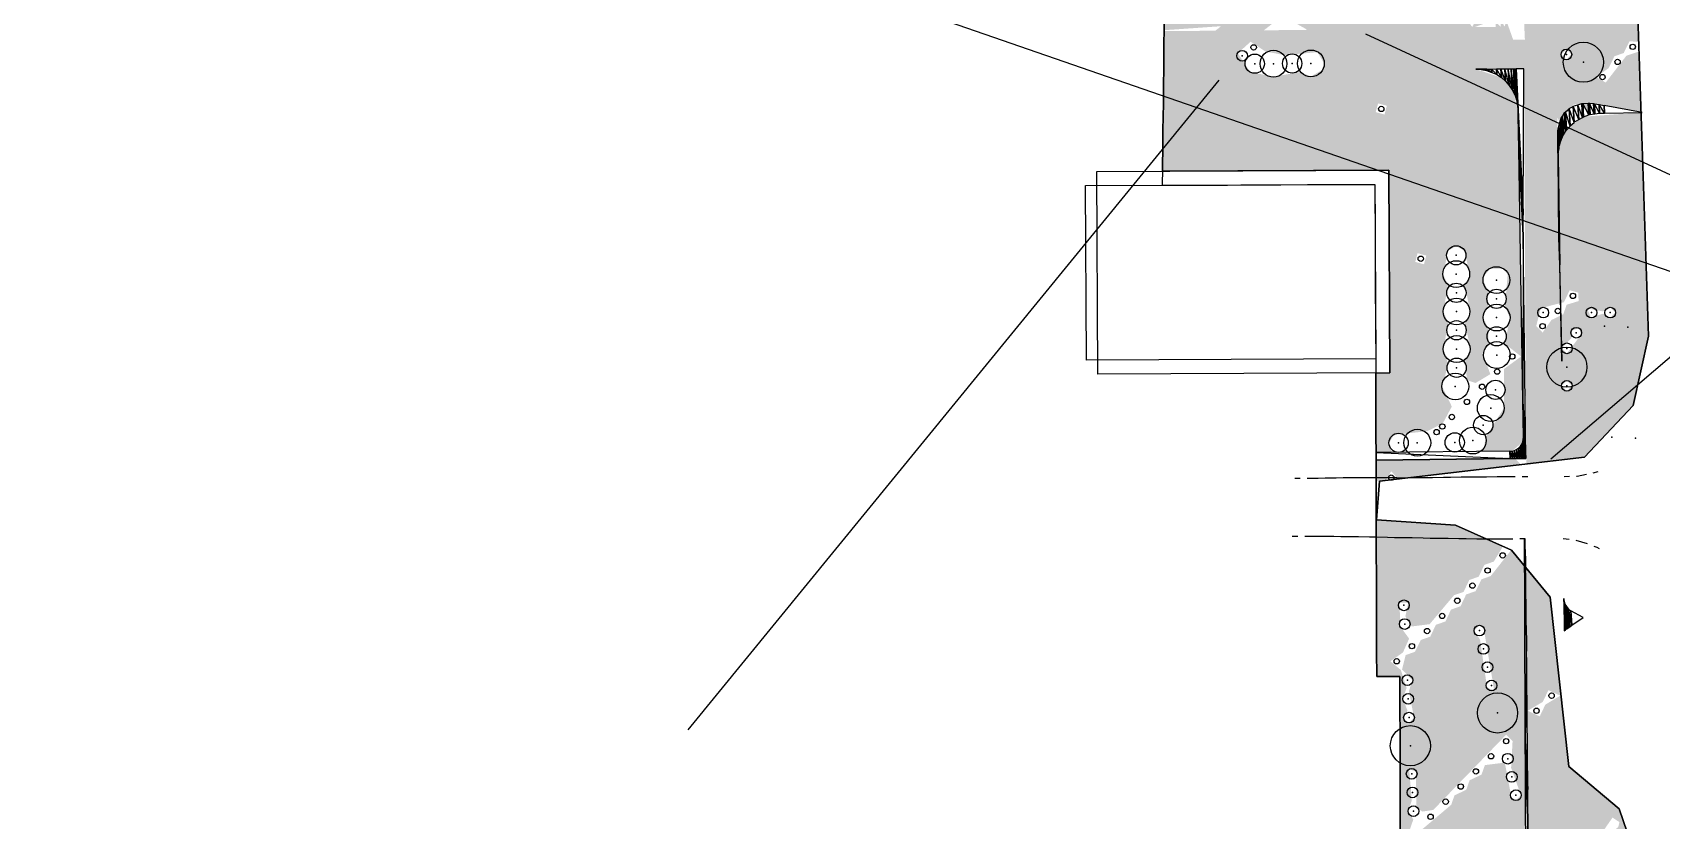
# Model space of a CAD drawing. Header units: metres. Extents: x 4 to 261, y 19 to 641.
# Drawn here: x 3.7 to 125.4, y 241.9 to 300.8 of the extents above; entities that cross this region are included whole.
import ezdxf

# ---------------------------------------------------------------- set-up
doc = ezdxf.new("R2010")
doc.units = ezdxf.units.M
for name, color, linetype in [('BOUNDARY', 7, 'Continuous'), ('BUILDING', 7, 'Continuous'), ('CURB', 7, 'Continuous'), ('ELECTR_CABLE', 7, 'Continuous'), ('ELECTR_CABLE_COMM', 7, 'Continuous'), ('NEW_BUSH', 3, 'Continuous'), ('NEW_LAWN', 82, 'Continuous'), ('NEW_TREE', 3, 'Continuous'), ('OVERHEAD_POWER_LINE', 7, 'Continuous'), ('ROAD', 7, 'Continuous'), ('SIDEWALK_PATH', 7, 'Continuous'), ('TREE', 7, 'Continuous')]:
    doc.layers.add(name, color=color, linetype=linetype)

# ---------------------------------------------------------------- blocks, each defined once
blk = doc.blocks.new('СПИРЕЯ_СЕРАЯ')
blk.add_circle((0, 0), 0.2)
blk = doc.blocks.new('МИСКАНТУС_КИТАЙСКИЙ')
blk.add_circle((0, 0), 0.2)
blk = doc.blocks.new('ДЕРЕН_FLAVIRAMEA')
blk.add_circle((0, 0), 0.2)
blk = doc.blocks.new('ДЕРЕН_SIBIRICA')
blk.add_circle((0, 0), 0.2)
blk = doc.blocks.new('BEREZA')
blk.add_circle((0, 0), 0.2)

msp = doc.modelspace()

# ---------------------------------------------------------------- hatches: boundary and pattern name
at = {"layer": 'NEW_LAWN'}
h = msp.add_hatch(color=82, dxfattribs=at)
h.paths.add_polyline_path([(88.21, 300.91), (92.04, 300.93), (92.48, 301.27), (88.21, 300.97), (88.41, 318.35), (113.43, 318.47), (113.72, 319.19), (113.37, 422.39), (118.06, 416.35), (118.2, 410.66), (118.7, 410.88), (118.48, 393.83), (117.75, 393.9), (117.33, 393.01), (116.27, 392.75), (115.64, 393.41), (115.93, 394.27), (115.64, 394.81), (115.93, 395.67), (115.64, 396.21), (115.93, 397.07), (115.64, 397.61), (115.93, 398.47), (115.64, 399.01), (115.93, 399.87), (115.64, 403.52), (116.38, 405.81), (118.63, 407.61), (117.74, 408.02), (117.31, 407.14), (116.5, 406.86), (115.64, 407.41), (115.93, 408.27), (115.64, 408.81), (115.93, 412.47), (115.64, 413.32), (115.93, 413.87), (115.64, 414.72), (115.93, 415.27), (115.37, 415.59), (115.18, 413.87), (115.47, 413.01), (115.18, 412.47), (115.47, 411.61), (115.18, 411.07), (115.47, 410.21), (115.18, 409.67), (115.47, 408.81), (115.18, 408.27), (115.47, 407.41), (115.18, 406.87), (115.54, 405.94), (115.23, 405.35), (115.47, 401.81), (115.18, 401.27), (115.47, 400.41), (115.18, 399.87), (115.47, 399.01), (115.18, 398.47), (115.47, 397.61), (115.18, 397.07), (115.47, 396.21), (115.18, 395.67), (115.47, 394.81), (115.18, 394.27), (115.47, 393.41), (115.18, 392.87), (115.61, 391.87), (115.18, 390.07), (115.47, 389.52), (115.18, 388.67), (115.47, 388.12), (115.18, 387.27), (115.47, 386.72), (115.18, 385.87), (115.47, 385.32), (115.18, 383.07), (115.47, 379.41), (115.18, 378.87), (115.71, 377.82), (115.26, 377.09), (115.47, 373.81), (115.18, 373.27), (115.47, 372.41), (115.18, 371.87), (115.56, 371.49), (115.93, 371.87), (115.64, 375.52), (116.25, 377.29), (117.29, 377.98), (117.54, 378.69), (118.29, 378.95), (118.2, 371.87), (120.45, 368), (115.26, 362.95), (115.98, 362.53), (116.41, 363.42), (117.11, 363.67), (117.54, 364.55), (118.25, 364.8), (119.8, 366.81), (120.82, 367.37), (122.53, 364.42), (120.63, 349.46), (117.9, 349.77), (117.33, 350.75), (118.23, 350.64), (119.79, 352.65), (120.77, 353.18), (120.49, 353.73), (120.01, 353.73), (119.59, 352.85), (118.88, 352.6), (118.46, 351.72), (117.2, 350.92), (117.2, 349.38), (120.63, 349.46), (120.63, 349.47), (120.65, 324.49), (123.44, 307.27), (123.68, 300.09), (123, 300.15), (122.57, 299.27), (121.87, 299.02), (121.44, 298.14), (120.5, 297.47), (121.22, 297.06), (122.77, 299.07), (123.71, 299.38), (123.86, 294.84), (119.9, 295.52), (119.94, 294.82), (119.51, 295.49), (119.52, 294.78), (119.44, 295.49), (118.78, 295.4), (117.79, 294.12), (117.6, 294.45), (117.65, 291.95), (118.06, 293.39), (119.56, 294.51), (123.86, 294.82), (124.42, 278.12), (123.27, 272.95), (119.63, 269.08), (115.28, 268.57), (115.11, 298.09), (111.51, 298.06), (113.42, 297.43), (113.51, 297.75), (114, 296.85), (114.05, 297.46), (114.69, 294.78), (115.02, 270.21), (114.23, 269.53), (112.05, 269.49), (112.27, 270.6), (113.61, 272.74), (113.62, 275.66), (114.9, 276.59), (113.7, 277.53), (114.05, 279.5), (113.69, 280.33), (113.9, 282.79), (113.54, 283.15), (112.57, 283.15), (112, 282.44), (112.43, 281.47), (112.43, 280.32), (112.01, 279.64), (112.44, 278.67), (112.45, 277.52), (112.02, 276.84), (112.6, 275.27), (111.49, 274.61), (110.85, 274.82), (110.71, 276.33), (111.14, 277), (110.7, 279.13), (111.12, 279.8), (110.69, 281.93), (111.11, 282.6), (110.65, 284.49), (110.05, 284.84), (109.44, 284.49), (109.07, 282.75), (109.43, 281.92), (109.09, 279.95), (109.44, 279.12), (109.1, 277.15), (109.45, 276.01), (109, 274.35), (109.72, 272.85), (109.05, 271.6), (107.89, 271.01), (105.39, 270.74), (105.04, 270.14), (105.23, 269.43), (104.06, 269.42), (104.03, 275.36), (105.08, 275.36), (105.02, 290.51), (88.1, 290.44)])
h.paths.add_polyline_path([(117.65, 291.95), (117.71, 285.46), (117.79, 283.44), (117.66, 291.57)], flags=16)
h.paths.add_polyline_path([(120.46, 324.58), (119.57, 325), (119.14, 324.12), (118.43, 323.87), (118.01, 322.99), (116, 321.43), (115.75, 320.72), (114.62, 320.06), (115.52, 319.64), (115.94, 320.53), (116.65, 320.78), (118.21, 322.79), (119.09, 323.21), (119.34, 323.92)], flags=16)
h.paths.add_polyline_path([(114.47, 328.15), (114.3, 319.07), (113.66, 317.53), (114.39, 318.14), (114.48, 317.19)], flags=16)
h.paths.add_polyline_path([(113.58, 317.47), (113.02, 318.45), (112.35, 317.33), (110.34, 315.77), (110.09, 315.07), (109.38, 314.82), (107.83, 312.8), (106.95, 312.38), (106.7, 311.67), (105.99, 311.42), (104.43, 309.41), (103.73, 309.16), (103.3, 308.28), (101.29, 306.72), (101.29, 306.24), (101.99, 305.93), (98.28, 303.02), (113.39, 314.53), (114.38, 312.77), (114.5, 303.98), (113.32, 301.87), (111.41, 301.2), (113, 301.21), (113, 301.59), (113.36, 301.23), (113.36, 301.79), (113.67, 301.23), (113.79, 301.71), (114.3, 300.27), (115.18, 300.27), (114.49, 315.41), (102.21, 306.09), (102.37, 306.95), (103.21, 307.24), (103.5, 308.08), (104.2, 308.33), (104.63, 309.21), (105.34, 309.46), (105.76, 310.34), (106.47, 310.59), (106.89, 311.48), (107.6, 311.72), (108.02, 312.61), (108.73, 312.86), (109.16, 313.74), (109.86, 313.99), (110.29, 314.87), (110.99, 315.12), (112.55, 317.13)], flags=16)
h.paths.add_polyline_path([(115.11, 306.4), (116, 305.98), (116.43, 306.87), (117.13, 307.12), (118.69, 309.13), (119.57, 309.55), (119.57, 310.03), (118.92, 310.21), (118.49, 309.33), (116.48, 307.77), (116.23, 307.06)], flags=16)
h.paths.add_polyline_path([(111.24, 301.22), (111.9, 302.34), (112.61, 302.59), (113.03, 303.47), (113.98, 304.14), (112.56, 304.95), (112.7, 306.07), (112.32, 306.45), (111.94, 306.07), (112.24, 305.53), (111.94, 304.67), (112.32, 303.73), (111.7, 302.54), (110.76, 301.87)], flags=16)
h.paths.add_polyline_path([(98.28, 303.02), (97.87, 302.68), (95.67, 300.96), (98.92, 301), (98.06, 301.49), (97.88, 302.27)], flags=16)
h.paths.add_polyline_path([(113.95, 419.69), (114.22, 419.34), (114.23, 412.66), (114.35, 419.74)], flags=16)
h.paths.add_polyline_path([(114.23, 411.67), (114.33, 411.66), (114.33, 411.67)], flags=16)
h.paths.add_polyline_path([(114.23, 393.07), (114.38, 389.94), (114.33, 410.67)], flags=16)
h.paths.add_polyline_path([(114.38, 389.93), (114.38, 389.94), (114.38, 389.94)], flags=16)
h.paths.add_polyline_path([(114.23, 372.54), (114.38, 369.42), (114.38, 389.93), (114.38, 389.93), (114.38, 389.93)], flags=16)
h.paths.add_polyline_path([(114.38, 369.42), (114.23, 367.87), (114.39, 364.46), (114.39, 365.46)], flags=16)
h.paths.add_polyline_path([(114.26, 352.76), (114.3, 331.31), (114.39, 364.46)], flags=16)
h.paths.add_polyline_path([(117.82, 370.18), (117.15, 369.34), (117.15, 368.24), (117.41, 369.46)], flags=16)
h.paths.add_polyline_path([(120.11, 279.51), (121.02, 279.79), (121.56, 279.49), (121.94, 279.87), (121.56, 280.25), (121.02, 279.96), (119.82, 280.19)], flags=16)
h.paths.add_polyline_path([(118.32, 276.82), (119.35, 278.18), (119.28, 278.69), (118.69, 278.56), (118.66, 277.98), (117.94, 277.2)], flags=16)
h.paths.add_polyline_path([(116.36, 280.2), (116.03, 278.86), (116.5, 278.38), (117.17, 279.32), (118.05, 279.75), (118.3, 280.46), (119.19, 280.73), (119.18, 281.36), (118.53, 281.54), (118.1, 280.65)], flags=16)
h.paths.add_polyline_path([(118.32, 274.02), (118.7, 274.4), (118.32, 274.78), (117.94, 274.4)], flags=16)
h.paths.add_polyline_path([(118.28, 298.78), (118.66, 299.16), (118.28, 299.54), (117.9, 299.16)], flags=16)
h.paths.add_polyline_path([(117.74, 337.32), (115.3, 334.88), (115.48, 334.23), (116.13, 334.4), (116.38, 335.11), (118.4, 336.66), (118.4, 337.14)], flags=16)
h.paths.add_polyline_path([(115.73, 348.31), (116.21, 348.79), (115.73, 349.27), (115.25, 348.79)], flags=16)
h.paths.add_polyline_path([(112.41, 310.81), (112.7, 311.67), (112.32, 312.05), (111.94, 311.67), (112.24, 311.13), (111.94, 308.87), (112.32, 308.49), (112.7, 308.87)], flags=16)
h.paths.add_polyline_path([(106.99, 283.66), (107.64, 283.48), (107.81, 284.13), (107.16, 284.31)], flags=16)
h.paths.add_polyline_path([(102.55, 313.42), (101.54, 311.82), (101.91, 311.44), (103.25, 312.21), (103.77, 313.32), (105.47, 314.46), (105.47, 315.16), (104.52, 315.41), (104, 314.31)], flags=16)
h.paths.add_polyline_path([(104.03, 294.85), (104.69, 294.67), (104.86, 295.33), (104.21, 295.5)], flags=16)
h.paths.add_polyline_path([(96.66, 307.04), (96.99, 306.47), (98.32, 307.24), (98.85, 308.35), (100.55, 309.48), (100.55, 310.18), (99.6, 310.44), (99.07, 309.33), (97.63, 308.45)], flags=16)
h.paths.add_polyline_path([(95.79, 299.38), (94.68, 300.11), (93.73, 299.25), (94.64, 297.86), (96.39, 297.49), (98.37, 297.85), (99.19, 297.51), (100.03, 298), (100.17, 298.49), (99.68, 299.33), (97.21, 299.11)], flags=16)
h.paths.add_polyline_path([(91.44, 311.02), (89, 308.58), (89.18, 307.92), (89.83, 308.1), (91.21, 309.94), (93.23, 311.49), (93.48, 312.2), (94.18, 312.45), (95.74, 314.46), (96.62, 314.89), (96.62, 315.37), (95.97, 315.54), (95.54, 314.66), (94.84, 314.41), (94.41, 313.53), (93.7, 313.28), (93.28, 312.4), (92.57, 312.15), (92.15, 311.27)], flags=16)
msp.add_hatch(color=82, dxfattribs=at).paths.add_polyline_path([(104.77, 267.32), (104.06, 267.27), (104.06, 268.85), (114.35, 269.06), (114.89, 268.52), (105.7, 267.43), (105.19, 268.02)])
h = msp.add_hatch(color=82, dxfattribs=at)
h.paths.add_polyline_path([(104.09, 264.38), (110, 263.98), (113.54, 262.4), (112.86, 261.27), (112.15, 261.02), (111.73, 260.14), (111.02, 259.89), (110.6, 259), (109.89, 258.76), (108.06, 256.59), (106.71, 256.42), (106.25, 257.18), (106.46, 258.19), (105.81, 258.19), (105.87, 256.41), (106.53, 255.51), (106.07, 254.48), (105.13, 253.82), (105.91, 253.17), (106.34, 251.83), (106.06, 251.03), (106.41, 250.12), (106.07, 249.54), (106.52, 249.23), (106.9, 249.61), (106.51, 251.58), (106.77, 252.41), (106, 253.2), (106.27, 254.28), (106.97, 254.53), (107.4, 255.41), (108.11, 255.66), (108.53, 256.55), (109.24, 256.79), (109.66, 257.68), (110.37, 257.93), (110.79, 258.81), (111.5, 259.06), (111.93, 259.94), (112.63, 260.19), (114.16, 262.13), (115.22, 260.86), (115.39, 244.25), (115.23, 260.84), (117.07, 258.62), (118.46, 245.95), (122.22, 242.8), (124.29, 236.76), (124.33, 230.44), (122.58, 229.02), (122.33, 228.31), (121.45, 227.89), (121.2, 227.18), (120.32, 226.75), (120.07, 226.05), (119.18, 225.62), (118.93, 224.92), (118.05, 224.49), (117.8, 223.79), (116.92, 223.36), (116.67, 222.65), (115.55, 221.99), (116.44, 221.57), (116.87, 222.46), (118.41, 223.11), (118.98, 222.54), (118.67, 220.28), (119.23, 219.95), (119.44, 221.68), (119.15, 222.52), (119.45, 223.08), (118.91, 223.81), (118.98, 224.45), (121.15, 226.28), (121.4, 226.98), (122.28, 227.41), (122.53, 228.11), (123.41, 228.54), (123.66, 229.25), (124.34, 229.49), (124.42, 217.22), (123.77, 214.64), (122.82, 215.12), (122.4, 214.23), (121.69, 213.99), (120.13, 211.97), (119.43, 211.72), (117.87, 209.71), (116.99, 209.28), (117.44, 208.35), (107.52, 206.84), (106.2, 205.3), (105.83, 252.67), (104.12, 252.68)])
h.paths.add_polyline_path([(115.39, 250.12), (116.29, 249.7), (116.71, 250.58), (117.83, 251.25), (116.94, 251.66), (116.51, 250.78)], flags=16)
h.paths.add_polyline_path([(106.53, 245.74), (106.73, 243.44), (106.47, 242.62), (106.84, 241.99), (106.52, 241.07), (106.92, 239.24), (106.73, 237.02), (107.11, 236.64), (107.49, 237.02), (107.1, 239.31), (107.5, 241.26), (109.67, 243.09), (109.92, 243.8), (110.8, 244.22), (111.05, 244.93), (111.94, 245.35), (112.19, 246.06), (113.68, 246.25), (114.18, 243.62), (114.51, 243.43), (114.89, 243.81), (114.15, 245.86), (114.26, 247.85), (113.78, 248.33), (108.33, 242.71), (107.51, 242.59), (107.06, 242.92), (107.05, 245.6)], flags=16)
h.paths.add_polyline_path([(115.46, 208.82), (115.43, 235.99), (116.32, 235.59), (116.74, 236.47), (117.45, 236.72), (119, 238.73), (119.89, 239.16), (120.14, 239.87), (122.15, 241.42), (122.25, 241.8), (121.73, 242.14), (121.07, 241.19), (120.19, 240.77), (119.94, 240.06), (119.06, 239.64), (118.81, 238.93), (117.93, 238.51), (117.68, 237.8), (116.79, 237.37), (116.54, 236.67), (115.43, 236.01), (115.41, 242.16), (115.27, 228.67), (115.33, 209.73), (115.35, 209.62), (115.02, 208.96)], flags=16)
h.paths.add_polyline_path([(118.65, 213.09), (119.34, 213.12), (119.08, 215.52), (119.38, 216.08), (119, 216.46), (118.62, 216.08), (118.91, 215.54)], flags=16)
h.paths.add_polyline_path([(117.64, 230.06), (117.26, 229.68), (117.69, 229), (117.92, 226.76), (118.25, 226.57), (118.63, 226.95), (118.2, 227.63), (117.97, 229.87)], flags=16)
h.paths.add_polyline_path([(116.63, 234.13), (116.35, 233.78), (117.04, 232.04), (117.41, 232.42), (116.99, 233.1), (117.06, 233.97)], flags=16)
h.paths.add_polyline_path([(108.53, 215.24), (107.62, 213.6), (106.74, 213.18), (106.91, 212.52), (107.39, 212.52), (108.95, 214.54), (109.83, 214.96), (110.08, 215.67), (111.09, 216.11), (111.73, 215.9), (111.89, 213.92), (111.6, 213.37), (111.89, 212.52), (111.6, 211.97), (111.9, 211.12), (111.61, 210.57), (112.18, 210.25), (112.36, 211.97), (112.07, 212.83), (112.36, 213.37), (112.06, 214.23), (112.35, 214.77), (112.06, 215.63), (112.35, 216.17), (112.03, 217.05), (112.34, 217.93), (114.36, 219.49), (114.36, 219.97), (113.7, 220.14), (113.28, 219.26), (112.59, 219.05), (112.15, 218.13), (111.27, 217.7), (111.02, 217), (110.13, 216.57), (109.88, 215.87), (108.89, 215.62), (108.14, 216.62), (108.4, 217.44), (108.07, 218.02), (108.33, 218.84), (107.94, 221.13), (108.2, 221.64), (107.63, 221.97), (107.57, 218.84), (107.9, 218.27), (107.64, 217.44), (107.96, 216.87), (107.7, 216.05)], flags=16)
h.paths.add_polyline_path([(106.61, 227.19), (107.44, 225.51), (107.96, 225.65), (107.48, 226.56), (107.69, 227.42), (108.4, 227.67), (109.95, 229.68), (110.66, 229.93), (111.08, 230.81), (113.1, 232.37), (113.35, 233.08), (114.23, 233.5), (114.05, 234.16), (113.57, 234.16), (113.15, 233.27), (111.14, 231.72), (110.89, 231.01), (110.01, 230.59), (109.76, 229.88), (109.05, 229.63), (107.49, 227.62)], flags=16)
h.paths.add_polyline_path([(111.4, 256.11), (111.83, 255.43), (112.36, 251.82), (112.88, 251.68), (112.1, 256.3), (111.78, 256.49)], flags=16)
h.paths.add_polyline_path([(111.86, 222.63), (111.63, 220.19), (112.12, 220), (112.33, 221.77), (112.03, 222.63), (112.32, 223.17), (112.03, 224.03), (112.32, 224.57), (111.94, 224.95), (111.56, 224.57), (111.85, 224.03), (111.57, 223.17)], flags=16)
h.paths.add_polyline_path([(107.25, 232.25), (107.11, 229.84), (107.62, 229.7), (107.68, 232.83), (107.36, 233.4), (107.62, 234.23), (107.24, 234.61), (106.86, 234.23), (107.18, 233.65), (106.93, 232.83)], flags=16)

# ---------------------------------------------------------------- linework, layer by layer
at = {"layer": 'BOUNDARY'}
msp.add_lwpolyline([(88.22, 301.48), (88.2, 299.48), (88.19, 298.48), (88.17, 296.49), (88.16, 295.49), (88.13, 293.49), (88.13, 292.49), (88.1, 290.51), (88.08, 289.5), (88.08, 289.39), (88.08, 289.39), (89.96, 289.39), (90.96, 289.4), (92.95, 289.4), (93.95, 289.42), (95.95, 289.42), (96.95, 289.42), (98.94, 289.43), (99.94, 289.43), (101.94, 289.45), (102.94, 289.45), (103.97, 289.45), (103.97, 289.45), (103.97, 288.49), (103.98, 287.49), (103.98, 285.5), (104, 284.5), (104, 282.5), (104, 281.5), (104.01, 279.52), (104.01, 278.52), (104.03, 276.51), (104.03, 275.51), (104.04, 273.53), (104.04, 272.53), (104.04, 270.53), (104.06, 269.53), (104.06, 267.54), (104.06, 266.54), (104.07, 264.54), (104.07, 263.54), (104.07, 261.55), (104.09, 260.55), (104.09, 258.55), (104.09, 257.55), (104.1, 255.57), (104.1, 254.57), (104.12, 252.68), (104.12, 252.68), (104.24, 252.68), (105.22, 252.68), (105.84, 252.67), (105.84, 252.67), (105.84, 251.28), (105.84, 250.29), (105.85, 248.29), (105.85, 247.29), (105.85, 245.29), (105.85, 244.31), (105.86, 242.31), (105.86, 241.31)], dxfattribs=at)
at = {"layer": 'BUILDING'}
for points in [[(83.2, 290.42), (105.02, 290.51), (105.08, 275.36), (83.26, 275.27)], [(82.35, 289.36), (103.97, 289.45), (104.03, 276.41), (82.41, 276.31)]]:
    msp.add_lwpolyline(points, close=True, dxfattribs=at)
at = {"layer": 'CURB'}
for points in [[(119.03, 267.66), (119.09, 267.66), (119.09, 267.66), (119.78, 267.81)], [(120.29, 267.91), (120.66, 267.99)], [(97.98, 267.5), (98.38, 267.5)], [(98.91, 267.5), (99.49, 267.51), (99.49, 267.51), (99.73, 267.51), (100.25, 267.53), (101.07, 267.53), (101.59, 267.54), (102.33, 267.56), (102.33, 267.56), (102.4, 267.56), (102.92, 267.56), (103.74, 267.54), (104.27, 267.54), (105.09, 267.54), (105.61, 267.54), (106.28, 267.53), (106.28, 267.53), (106.42, 267.53), (106.94, 267.54), (107.76, 267.54), (108.28, 267.56), (109.11, 267.57), (109.63, 267.57), (110.43, 267.59), (110.96, 267.59), (111.78, 267.6), (112.3, 267.6), (113.12, 267.62), (113.64, 267.62), (114.45, 267.63)], [(114.97, 267.63), (115.39, 267.63)], [(118.12, 267.63), (118.51, 267.65)], [(98.21, 263.14), (97.8, 263.14)], [(114.27, 262.94), (113.47, 262.94), (112.94, 262.94), (112.12, 262.94), (111.6, 262.94), (110.78, 262.96), (110.25, 262.97), (109.45, 262.99), (108.93, 262.99), (108.1, 263), (107.58, 263.02), (106.76, 263.03), (106.24, 263.03), (105.43, 263.05), (104.91, 263.06), (104.09, 263.08), (103.57, 263.09), (102.74, 263.11), (102.22, 263.11), (101.42, 263.12), (100.89, 263.14), (100.07, 263.15), (99.55, 263.15), (98.73, 263.14)], [(115.21, 262.96), (114.79, 262.96)], [(118.5, 262.91), (118.05, 262.97)], [(119.87, 262.6), (119.02, 262.84)], [(120.75, 262.21), (120.57, 262.31), (120.57, 262.31), (120.35, 262.39)]]:
    msp.add_lwpolyline(points, dxfattribs=at)
at = {"layer": 'ELECTR_CABLE'}
msp.add_line((92.3, 297.24), (52.62, 248.69), dxfattribs=at)
at = {"layer": 'ELECTR_CABLE_COMM'}
msp.add_line((222.35, 358.95), (117.13, 268.91), dxfattribs=at)
at = {"layer": 'GROUND'}
for points in [[(118.76, 415.45), (118.2, 371.87), (122.53, 364.42), (120.63, 348.93), (120.65, 324.49), (123.44, 307.27), (124.42, 278.12), (123.27, 272.94), (119.63, 269.08), (104.32, 267.27), (104.08, 264.39), (110, 263.98), (114.17, 262.13), (117.07, 258.62), (118.46, 245.95), (122.22, 242.8), (124.29, 236.77)], [(105.86, 241.31), (105.86, 242.31), (105.85, 244.31), (105.85, 245.29), (105.85, 247.29), (105.85, 248.29), (105.84, 250.29), (105.84, 251.28), (105.84, 252.67), (105.22, 252.68), (104.24, 252.68), (104.12, 252.68), (104.1, 254.57), (104.1, 255.57), (104.09, 257.55), (104.09, 258.55), (104.09, 260.55), (104.07, 261.55), (104.07, 263.54), (104.07, 264.54), (104.06, 266.54), (104.06, 267.54), (104.06, 269.53), (104.04, 270.53), (104.04, 272.53), (104.04, 273.53), (104.03, 275.36), (105.08, 275.36), (105.02, 290.51), (88.1, 290.44), (88.1, 290.51), (88.13, 292.49), (88.13, 293.49), (88.16, 295.49), (88.17, 296.49), (88.19, 298.48), (88.2, 299.48), (88.22, 301.48)]]:
    msp.add_lwpolyline(points, dxfattribs=at)
at = {"layer": 'NEW_BUSH'}
for centre, radius in [((94.05, 299.06), 0.4), ((96.39, 298.47), 1), ((99.19, 298.49), 1), ((118.28, 299.16), 0.4), ((94.99, 298.47), 0.72), ((97.79, 298.48), 0.72), ((110.05, 284.15), 0.72), ((110.05, 282.75), 1), ((113.05, 282.3), 1), ((110.06, 281.35), 0.72), ((113.06, 280.9), 0.72), ((110.07, 279.95), 1), ((113.07, 279.5), 1), ((116.55, 279.87), 0.4), ((120.16, 279.87), 0.4), ((121.56, 279.87), 0.4), ((110.07, 278.55), 0.72), ((113.07, 278.1), 0.72), ((119.02, 278.37), 0.4), ((110.08, 277.15), 1), ((113.08, 276.7), 1), ((118.32, 277.2), 0.4), ((110.08, 275.75), 0.72), ((109.98, 274.35), 1), ((112.98, 274.1), 0.72), ((118.32, 274.4), 0.4), ((112.63, 272.74), 1), ((112.07, 271.47), 0.72), ((105.74, 270.14), 0.72), ((107.14, 270.15), 1), ((109.94, 270.17), 0.72), ((111.29, 270.31), 1), ((106.14, 258), 0.4), ((106.2, 256.6), 0.4), ((111.78, 256.11), 0.4), ((112.08, 254.74), 0.4), ((112.38, 253.38), 0.4), ((106.4, 252.41), 0.4), ((112.69, 252.01), 0.4), ((106.46, 251.01), 0.4), ((106.52, 249.61), 0.4), ((113.9, 246.54), 0.4), ((106.72, 245.41), 0.4), ((114.2, 245.18), 0.4), ((106.78, 244.02), 0.4), ((114.51, 243.81), 0.4), ((106.85, 242.62), 0.4)]:
    msp.add_circle(centre, radius, dxfattribs=at)
for p in [(94.05, 299.06), (94.99, 298.47), (96.39, 298.47), (97.79, 298.48), (99.19, 298.49), (118.28, 299.16), (110.05, 284.15), (110.05, 282.75), (110.06, 281.35), (113.05, 282.3), (113.06, 280.9), (110.07, 279.95), (113.07, 279.5), (116.55, 279.87), (120.16, 279.87), (121.56, 279.87), (110.07, 278.55), (113.07, 278.1), (119.02, 278.37), (110.08, 277.15), (113.08, 276.7), (118.32, 277.2), (110.08, 275.75), (109.98, 274.35), (112.98, 274.1), (118.32, 274.4), (112.63, 272.74), (112.07, 271.47), (111.29, 270.31), (105.74, 270.14), (107.14, 270.15), (109.94, 270.17), (106.14, 258), (106.2, 256.6), (111.78, 256.11), (112.08, 254.74), (112.38, 253.38), (106.4, 252.41), (112.69, 252.01), (106.46, 251.01), (106.52, 249.61), (113.9, 246.54), (106.72, 245.41), (114.2, 245.18), (106.78, 244.02), (114.51, 243.81), (106.85, 242.62)]:
    msp.add_point(p, dxfattribs=at)
at = {"layer": 'NEW_TREE'}
for centre in [(119.55, 298.58), (118.32, 275.8), (113.14, 249.96), (106.62, 247.51)]:
    msp.add_circle(centre, 1.5, dxfattribs=at)
for p in [(119.55, 298.58), (118.32, 275.8), (113.14, 249.96), (106.62, 247.51)]:
    msp.add_point(p, dxfattribs=at)
at = {"layer": 'OVERHEAD_POWER_LINE'}
for p, q in [((3.65, 325.32), (132.98, 280.55)), ((141.51, 283), (103.3, 300.67))]:
    msp.add_line(p, q, dxfattribs=at)
at = {"layer": 'ROAD'}
msp.add_lwpolyline([(124.29, 236.77), (122.22, 242.8), (118.46, 245.95), (117.07, 258.62), (114.17, 262.13), (110, 263.98), (104.08, 264.39), (104.32, 267.27), (119.63, 269.08), (123.27, 272.94), (124.42, 278.12), (123.44, 307.27), (120.65, 324.49), (120.63, 348.93), (122.53, 364.42), (118.2, 371.87), (118.76, 415.45)], dxfattribs=at)
at = {"layer": 'SIDEWALK_PATH'}
for points in [[(112.32, 297.96), (111.91, 298.03), (111.91, 298.03), (111.91, 298.06), (111.91, 298.06), (112.32, 297.96), (111.91, 298.03), (111.91, 298.06), (111.91, 298.06), (111.51, 298.06), (111.51, 298.06), (111.91, 298.03)], [(112.32, 297.96), (112.32, 298.06), (112.32, 298.06), (111.91, 298.06), (111.91, 298.06), (112.32, 297.96)], [(112.69, 298.06), (112.7, 297.82), (112.7, 297.82), (112.32, 298.06), (112.32, 298.06), (112.69, 298.06), (112.7, 297.82), (112.32, 298.06), (112.32, 298.06), (112.32, 297.96), (112.32, 297.96), (112.7, 297.82)], [(113.05, 298.08), (113.08, 297.66), (113.08, 297.66), (112.69, 298.06), (112.69, 298.06), (113.05, 298.08), (113.08, 297.66), (112.69, 298.06), (112.69, 298.06), (112.7, 297.82), (112.7, 297.82), (113.08, 297.66)], [(113.39, 298.08), (113.42, 297.43), (113.42, 297.43), (113.05, 298.08), (113.05, 298.08), (113.39, 298.08), (113.42, 297.43), (113.05, 298.08), (113.05, 298.08), (113.08, 297.66), (113.08, 297.66), (113.42, 297.43)], [(113.69, 298.08), (113.73, 297.16), (113.73, 297.16), (113.39, 298.08), (113.39, 298.08), (113.69, 298.08), (113.73, 297.16), (113.39, 298.08), (113.39, 298.08), (113.42, 297.43), (113.42, 297.43), (113.73, 297.16)], [(113.94, 298.08), (114, 296.85), (114, 296.85), (113.69, 298.08), (113.69, 298.08), (113.94, 298.08), (114, 296.85), (113.69, 298.08), (113.69, 298.08), (113.73, 297.16), (113.73, 297.16), (114, 296.85)], [(114.15, 298.08), (114.23, 296.52), (114.23, 296.52), (113.94, 298.08), (113.94, 298.08), (114.15, 298.08), (114.23, 296.52), (113.94, 298.08), (113.94, 298.08), (114, 296.85), (114, 296.85), (114.23, 296.52)], [(114.33, 298.08), (114.42, 296.15), (114.42, 296.15), (114.15, 298.08), (114.15, 298.08), (114.33, 298.08), (114.42, 296.15), (114.15, 298.08), (114.15, 298.08), (114.23, 296.52), (114.23, 296.52), (114.42, 296.15)], [(114.44, 298.08), (114.56, 295.78), (114.56, 295.78), (114.33, 298.08), (114.33, 298.08), (114.44, 298.08), (114.56, 295.78), (114.33, 298.08), (114.33, 298.08), (114.42, 296.15), (114.42, 296.15), (114.56, 295.78)], [(114.51, 298.08), (114.64, 295.37), (114.64, 295.37), (114.44, 298.08), (114.44, 298.08), (114.51, 298.08), (114.64, 295.37), (114.44, 298.08), (114.44, 298.08), (114.56, 295.78), (114.56, 295.78), (114.64, 295.37)], [(114.53, 298.08), (114.67, 294.97), (114.67, 294.97), (114.51, 298.08), (114.51, 298.08), (114.53, 298.08), (114.67, 294.97), (114.51, 298.08), (114.51, 298.08), (114.64, 295.37), (114.64, 295.37), (114.67, 294.97)], [(115.11, 298.09), (114.53, 298.08), (114.53, 298.08), (115.05, 287.38), (115.05, 287.38), (115.11, 298.09)], [(114.67, 294.97), (115.05, 287.38), (115.05, 287.38), (114.69, 294.57), (114.69, 294.57), (114.67, 294.97), (115.05, 287.38), (114.69, 294.57), (114.69, 294.57), (115.05, 287.15), (115.05, 287.15), (115.05, 287.38)], [(118.14, 294.81), (118.21, 293.39), (118.21, 293.39), (117.99, 294.55), (117.99, 294.55), (118.14, 294.81), (118.21, 293.39), (117.99, 294.55), (117.99, 294.55), (118.06, 293.15), (118.06, 293.15), (118.21, 293.39)], [(118.21, 294.87), (118.29, 293.49), (118.29, 293.49), (118.14, 294.81), (118.14, 294.81), (118.21, 294.87), (118.29, 293.49), (118.14, 294.81), (118.14, 294.81), (118.21, 293.39), (118.21, 293.39), (118.29, 293.49)], [(118.48, 295.1), (118.56, 293.81), (118.56, 293.81), (118.21, 294.87), (118.21, 294.87), (118.48, 295.1), (118.56, 293.81), (118.21, 294.87), (118.21, 294.87), (118.29, 293.49), (118.29, 293.49), (118.56, 293.81)], [(118.5, 295.12), (118.57, 293.82), (118.57, 293.82), (118.48, 295.1), (118.48, 295.1), (118.5, 295.12), (118.57, 293.82), (118.48, 295.1), (118.48, 295.1), (118.56, 293.81), (118.56, 293.81), (118.57, 293.82)], [(118.8, 295.28), (118.86, 294.07), (118.86, 294.07), (118.5, 295.12), (118.5, 295.12), (118.8, 295.28), (118.86, 294.07), (118.5, 295.12), (118.5, 295.12), (118.57, 293.82), (118.57, 293.82), (118.86, 294.07)], [(119.14, 295.4), (119.2, 294.31), (119.2, 294.31), (118.8, 295.3), (118.8, 295.3), (119.14, 295.4), (119.2, 294.31), (118.8, 295.3), (118.8, 295.3), (118.86, 294.09), (118.86, 294.09), (119.2, 294.31)], [(118.8, 295.3), (118.86, 294.09), (118.86, 294.09), (118.8, 295.28), (118.8, 295.28), (118.8, 295.3), (118.86, 294.09), (118.8, 295.28), (118.8, 295.28), (118.86, 294.07), (118.86, 294.07), (118.86, 294.09)], [(119.44, 295.49), (119.48, 294.46), (119.48, 294.46), (119.14, 295.4), (119.14, 295.4), (119.44, 295.49), (119.48, 294.46), (119.14, 295.4), (119.14, 295.4), (119.2, 294.31), (119.2, 294.31), (119.48, 294.46)], [(119.51, 295.49), (119.56, 294.51), (119.56, 294.51), (119.44, 295.49), (119.44, 295.49), (119.51, 295.49), (119.56, 294.51), (119.44, 295.49), (119.44, 295.49), (119.48, 294.46), (119.48, 294.46), (119.56, 294.51)], [(119.9, 295.51), (119.95, 294.64), (119.95, 294.64), (119.51, 295.49), (119.51, 295.49), (119.9, 295.51), (119.95, 294.64), (119.51, 295.49), (119.51, 295.49), (119.56, 294.51), (119.56, 294.51), (119.95, 294.64)], [(120.01, 295.52), (120.05, 294.67), (120.05, 294.67), (119.9, 295.51), (119.9, 295.51), (120.01, 295.52), (120.05, 294.67), (119.9, 295.51), (119.9, 295.51), (119.95, 294.64), (119.95, 294.64), (120.05, 294.67)], [(120.3, 295.49), (120.35, 294.73), (120.35, 294.73), (120.01, 295.52), (120.01, 295.52), (120.3, 295.49), (120.35, 294.73), (120.01, 295.52), (120.01, 295.52), (120.05, 294.67), (120.05, 294.67), (120.35, 294.73)], [(120.38, 295.48), (120.41, 294.73), (120.41, 294.73), (120.3, 295.49), (120.3, 295.49), (120.38, 295.48), (120.41, 294.73), (120.3, 295.49), (120.3, 295.49), (120.35, 294.73), (120.35, 294.73), (120.41, 294.73)], [(120.72, 295.42), (120.75, 294.76), (120.75, 294.76), (120.38, 295.48), (120.38, 295.48), (120.72, 295.42), (120.75, 294.76), (120.38, 295.48), (120.38, 295.48), (120.41, 294.73), (120.41, 294.73), (120.75, 294.76)], [(121.1, 295.34), (121.13, 294.78), (121.13, 294.78), (120.72, 295.42), (120.72, 295.42), (121.1, 295.34), (121.13, 294.78), (120.72, 295.42), (120.72, 295.42), (120.75, 294.76), (120.75, 294.76), (121.13, 294.78)], [(123.95, 294.82), (121.1, 295.34), (121.1, 295.34), (121.13, 294.78), (121.13, 294.78), (123.95, 294.82)], [(114.69, 294.57), (115.05, 287.15), (115.05, 287.15), (114.72, 292.07), (114.72, 292.07), (114.69, 294.57), (115.05, 287.15), (114.72, 292.07), (114.72, 292.07), (115.05, 285.65), (115.05, 285.65), (115.05, 287.15)], [(117.69, 293.7), (117.77, 292.39), (117.77, 292.39), (117.63, 293.45), (117.63, 293.45), (117.69, 293.7), (117.77, 292.39), (117.63, 293.45), (117.63, 293.45), (117.71, 292.07), (117.71, 292.07), (117.77, 292.39)], [(117.63, 293.45), (117.71, 292.07), (117.71, 292.07), (117.65, 292.92), (117.65, 292.92), (117.63, 293.45), (117.71, 292.07), (117.65, 292.92), (117.65, 292.92), (117.69, 291.98), (117.69, 291.98), (117.71, 292.07)], [(117.8, 294.09), (117.86, 292.7), (117.86, 292.7), (117.69, 293.7), (117.69, 293.7), (117.8, 294.09), (117.86, 292.7), (117.69, 293.7), (117.69, 293.7), (117.77, 292.39), (117.77, 292.39), (117.86, 292.7)], [(117.81, 294.16), (117.88, 292.77), (117.88, 292.77), (117.8, 294.09), (117.8, 294.09), (117.81, 294.16), (117.88, 292.77), (117.8, 294.09), (117.8, 294.09), (117.86, 292.7), (117.86, 292.7), (117.88, 292.77)], [(117.9, 294.4), (117.97, 292.95), (117.97, 292.95), (117.81, 294.16), (117.81, 294.16), (117.9, 294.4), (117.97, 292.95), (117.81, 294.16), (117.81, 294.16), (117.88, 292.77), (117.88, 292.77), (117.97, 292.95)], [(117.99, 294.55), (118.06, 293.15), (118.06, 293.15), (117.9, 294.4), (117.9, 294.4), (117.99, 294.55), (118.06, 293.15), (117.9, 294.4), (117.9, 294.4), (117.97, 292.95), (117.97, 292.95), (118.06, 293.15)], [(117.65, 292.92), (117.69, 291.98), (117.69, 291.98), (117.65, 291.95), (117.65, 291.95), (117.65, 292.92), (117.69, 291.98), (117.65, 291.95), (117.65, 291.95), (117.66, 291.57), (117.66, 291.57), (117.69, 291.98)], [(114.72, 292.07), (115.05, 285.65), (115.05, 285.65), (115.03, 273.29), (115.03, 273.29), (114.72, 292.07), (115.05, 285.65), (115.03, 273.29), (115.03, 273.29), (115.26, 268.97), (115.26, 268.97), (115.05, 285.65)], [(117.66, 291.57), (117.65, 291.95), (117.65, 291.95), (117.71, 285.46), (117.71, 285.46), (117.66, 291.57)], [(117.66, 291.57), (117.8, 283.44), (117.8, 283.44), (117.71, 285.46), (117.71, 285.46), (117.66, 291.57), (117.8, 283.44), (117.71, 285.46), (117.71, 285.46), (117.93, 276.23), (117.93, 276.23), (117.8, 283.44)], [(115.03, 273.29), (115.26, 268.97), (115.26, 268.97), (115.08, 270.57), (115.08, 270.57), (115.03, 273.29), (115.26, 268.97), (115.08, 270.57), (115.08, 270.57), (115.17, 268.97), (115.17, 268.97), (115.26, 268.97)], [(115.06, 270.39), (115.14, 268.97), (115.14, 268.97), (115.02, 270.21), (115.02, 270.21), (115.06, 270.39), (115.14, 268.97), (115.02, 270.21), (115.02, 270.21), (115.09, 268.97), (115.09, 268.97), (115.14, 268.97)], [(115.08, 270.57), (115.17, 268.97), (115.17, 268.97), (115.06, 270.39), (115.06, 270.39), (115.08, 270.57), (115.17, 268.97), (115.06, 270.39), (115.06, 270.39), (115.14, 268.97), (115.14, 268.97), (115.17, 268.97)], [(114.08, 268.96), (114.05, 269.51), (114.05, 269.51), (104.06, 269.42), (104.06, 269.42), (114.08, 268.96)], [(114.08, 268.96), (104.07, 268.85), (104.07, 268.85), (104.06, 269.42), (104.06, 269.42), (114.08, 268.96), (104.07, 268.85), (104.06, 269.42), (104.06, 269.42), (104.06, 268.85), (104.06, 268.85), (104.07, 268.85)], [(114.23, 269.53), (114.26, 268.97), (114.26, 268.97), (114.05, 269.51), (114.05, 269.51), (114.23, 269.53), (114.26, 268.97), (114.05, 269.51), (114.05, 269.51), (114.08, 268.96), (114.08, 268.96), (114.26, 268.97)], [(114.41, 269.57), (114.44, 268.97), (114.44, 268.97), (114.23, 269.53), (114.23, 269.53), (114.41, 269.57), (114.44, 268.97), (114.23, 269.53), (114.23, 269.53), (114.26, 268.97), (114.26, 268.97), (114.44, 268.97)], [(114.57, 269.66), (114.6, 268.97), (114.6, 268.97), (114.41, 269.57), (114.41, 269.57), (114.57, 269.66), (114.6, 268.97), (114.41, 269.57), (114.41, 269.57), (114.44, 268.97), (114.44, 268.97), (114.6, 268.97)], [(114.72, 269.77), (114.76, 268.97), (114.76, 268.97), (114.57, 269.66), (114.57, 269.66), (114.72, 269.77), (114.76, 268.97), (114.57, 269.66), (114.57, 269.66), (114.6, 268.97), (114.6, 268.97), (114.76, 268.97)], [(114.85, 269.9), (114.9, 268.97), (114.9, 268.97), (114.72, 269.77), (114.72, 269.77), (114.85, 269.9), (114.9, 268.97), (114.72, 269.77), (114.72, 269.77), (114.76, 268.97), (114.76, 268.97), (114.9, 268.97)], [(114.94, 270.05), (115, 268.97), (115, 268.97), (114.85, 269.9), (114.85, 269.9), (114.94, 270.05), (115, 268.97), (114.85, 269.9), (114.85, 269.9), (114.9, 268.97), (114.9, 268.97), (115, 268.97)], [(115.02, 270.21), (115.09, 268.97), (115.09, 268.97), (114.94, 270.05), (114.94, 270.05), (115.02, 270.21), (115.09, 268.97), (114.94, 270.05), (114.94, 270.05), (115, 268.97), (115, 268.97), (115.09, 268.97)], [(115.21, 262.96), (115.15, 262.96), (115.15, 262.96), (115.23, 261.42), (115.23, 261.42), (115.21, 262.96)], [(115.15, 262.96), (115.23, 261.42), (115.23, 261.42), (115.17, 257.89), (115.17, 257.89), (115.15, 262.96), (115.23, 261.42), (115.17, 257.89), (115.17, 257.89), (115.29, 255.52), (115.29, 255.52), (115.23, 261.42)], [(118.11, 258.33), (118.09, 258.51), (118.09, 258.51), (118.21, 256.18), (118.21, 256.18), (118.11, 258.33), (118.09, 258.51), (118.21, 256.18), (118.21, 256.18), (118.09, 258.51), (118.21, 256.18), (118.09, 258.51), (118.09, 258.51), (118.11, 256.1), (118.11, 256.1), (118.21, 256.18)], [(118.15, 258.15), (118.26, 256.21), (118.26, 256.21), (118.11, 258.33), (118.11, 258.33), (118.15, 258.15), (118.26, 256.21), (118.11, 258.33), (118.11, 258.33), (118.21, 256.18), (118.21, 256.18), (118.26, 256.21)], [(118.24, 257.98), (118.32, 256.25), (118.32, 256.25), (118.15, 258.15), (118.15, 258.15), (118.24, 257.98), (118.32, 256.25), (118.15, 258.15), (118.15, 258.15), (118.26, 256.21), (118.26, 256.21), (118.32, 256.25)], [(115.17, 257.89), (115.29, 255.52), (115.29, 255.52), (115.21, 247.89), (115.21, 247.89), (115.17, 257.89), (115.29, 255.52), (115.21, 247.89), (115.21, 247.89), (115.39, 244.25), (115.39, 244.25), (115.29, 255.52)], [(118.35, 257.84), (118.42, 256.33), (118.42, 256.33), (118.24, 257.98), (118.24, 257.98), (118.35, 257.84), (118.42, 256.33), (118.24, 257.98), (118.24, 257.98), (118.32, 256.25), (118.32, 256.25), (118.42, 256.33)], [(118.47, 257.7), (118.54, 256.4), (118.54, 256.4), (118.35, 257.84), (118.35, 257.84), (118.47, 257.7), (118.54, 256.4), (118.35, 257.84), (118.35, 257.84), (118.42, 256.33), (118.42, 256.33), (118.54, 256.4)], [(118.62, 257.6), (118.68, 256.51), (118.68, 256.51), (118.47, 257.7), (118.47, 257.7), (118.62, 257.6), (118.68, 256.51), (118.47, 257.7), (118.47, 257.7), (118.54, 256.4), (118.54, 256.4), (118.68, 256.51)], [(119.53, 257.09), (118.62, 257.6), (118.62, 257.6), (118.68, 256.51), (118.68, 256.51), (119.53, 257.09)], [(115.21, 247.89), (115.39, 244.25), (115.39, 244.25), (115.23, 245.8), (115.23, 245.8), (115.21, 247.89), (115.39, 244.25), (115.23, 245.8), (115.23, 245.8), (115.41, 242.16), (115.41, 242.16), (115.39, 244.25)], [(115.23, 245.8), (115.41, 242.16), (115.41, 242.16), (115.27, 228.67), (115.27, 228.67), (115.23, 245.8), (115.41, 242.16), (115.27, 228.67), (115.27, 228.67), (115.48, 224.43), (115.48, 224.43), (115.41, 242.16)]]:
    msp.add_lwpolyline(points, close=True, dxfattribs=at)
at = {"layer": 'TREE'}
for p in [(121.12, 278.85), (122.87, 278.78), (121.68, 270.56), (123.44, 270.49)]:
    msp.add_point(p, dxfattribs=at)

# ---------------------------------------------------------------- block references
at = {"layer": 'BUSH'}
for name, p in [('ДЕРЕН_FLAVIRAMEA', (94.91, 299.69)), ('СПИРЕЯ_СЕРАЯ', (123.24, 299.73)), ('СПИРЕЯ_СЕРАЯ', (122.11, 298.6)), ('СПИРЕЯ_СЕРАЯ', (120.98, 297.47)), ('СПИРЕЯ_СЕРАЯ', (104.45, 295.09)), ('СПИРЕЯ_СЕРАЯ', (107.4, 283.9)), ('ДЕРЕН_SIBIRICA', (118.77, 281.12)), ('ДЕРЕН_SIBIRICA', (117.64, 279.99)), ('ДЕРЕН_SIBIRICA', (116.5, 278.86)), ('ДЕРЕН_FLAVIRAMEA', (114.24, 276.59)), ('ДЕРЕН_FLAVIRAMEA', (113.11, 275.46)), ('ДЕРЕН_FLAVIRAMEA', (111.98, 274.33)), ('ДЕРЕН_FLAVIRAMEA', (110.85, 273.2)), ('МИСКАНТУС_КИТАЙСКИЙ', (109.72, 272.07)), ('МИСКАНТУС_КИТАЙСКИЙ', (108.58, 270.94)), ('МИСКАНТУС_КИТАЙСКИЙ', (105.19, 267.54)), ('МИСКАНТУС_КИТАЙСКИЙ', (113.52, 261.73)), ('СПИРЕЯ_СЕРАЯ', (112.39, 260.6)), ('СПИРЕЯ_СЕРАЯ', (111.26, 259.47)), ('СПИРЕЯ_СЕРАЯ', (110.13, 258.34)), ('СПИРЕЯ_СЕРАЯ', (109, 257.21)), ('СПИРЕЯ_СЕРАЯ', (107.87, 256.08)), ('ДЕРЕН_SIBIRICA', (106.74, 254.95)), ('ДЕРЕН_SIBIRICA', (105.6, 253.82)), ('ДЕРЕН_FLAVIRAMEA', (117.18, 251.25)), ('МИСКАНТУС_КИТАЙСКИЙ', (116.05, 250.12)), ('МИСКАНТУС_КИТАЙСКИЙ', (113.78, 247.85)), ('МИСКАНТУС_КИТАЙСКИЙ', (112.65, 246.72)), ('МИСКАНТУС_КИТАЙСКИЙ', (111.52, 245.59)), ('СПИРЕЯ_СЕРАЯ', (109.26, 243.33)), ('СПИРЕЯ_СЕРАЯ', (110.39, 244.46)), ('СПИРЕЯ_СЕРАЯ', (108.13, 242.2))]:
    msp.add_blockref(name, p, dxfattribs=at)
at = {"layer": 'TREE'}
msp.add_blockref('BEREZA', (109.01, 271.36), dxfattribs=at)

doc.saveas('drawing.dxf')
